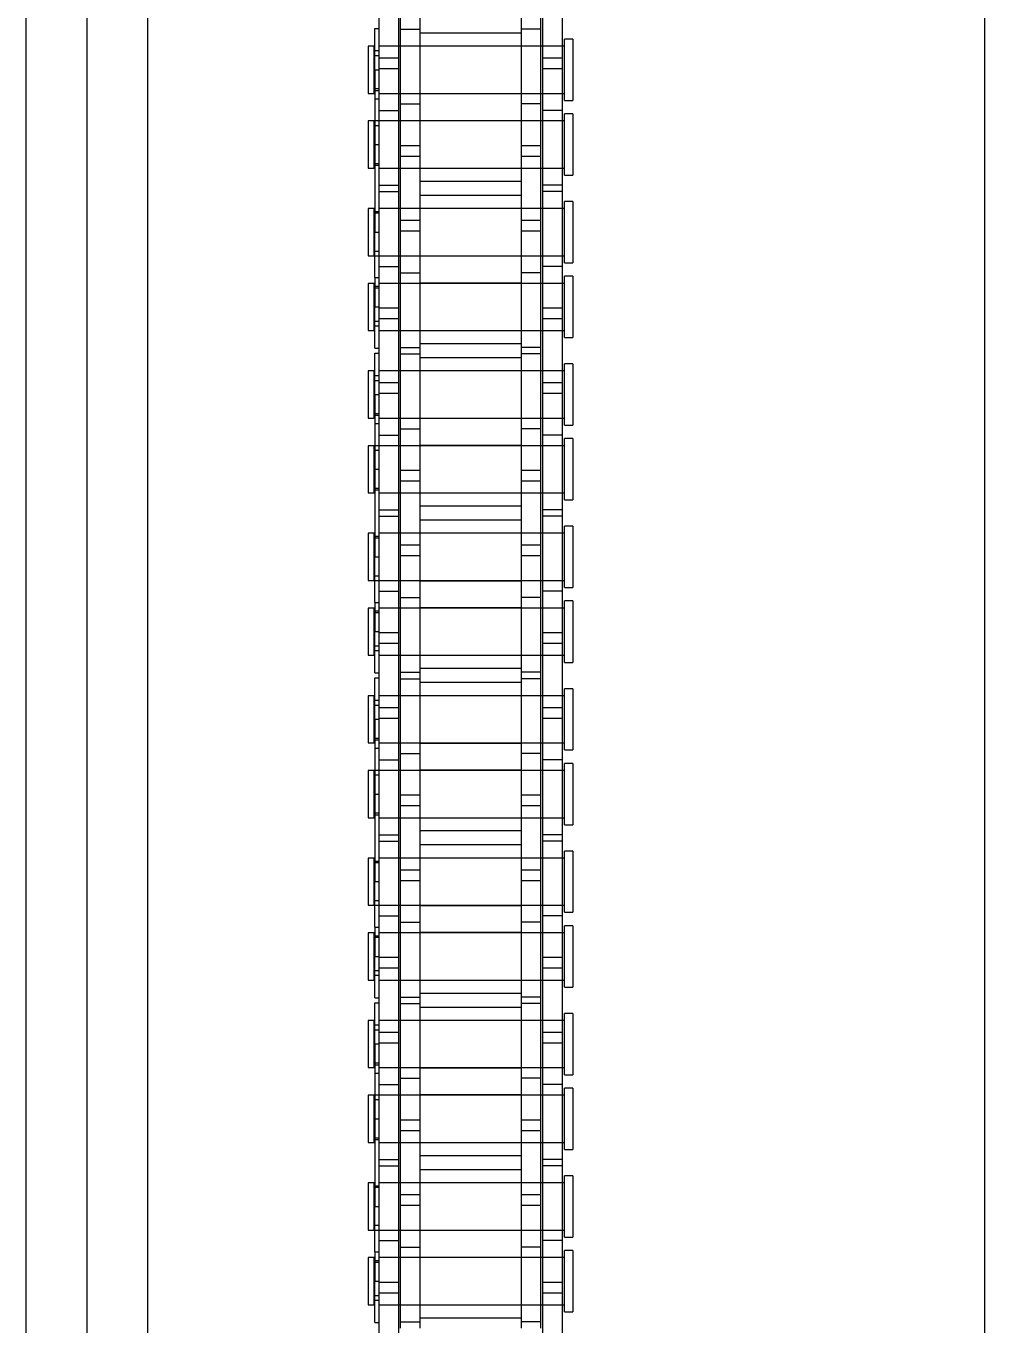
# Model space of a CAD drawing. Header units: metres. Extents: x 0 to 63075, y 0 to 44550.
# Drawn here: x 14100.6 to 14175.6, y 29600.7 to 29702.3 of the extents above; entities that cross this region are included whole.
import ezdxf

# ---------------------------------------------------------------- set-up
doc = ezdxf.new("R2010")
doc.units = ezdxf.units.M
doc.header["$LTSCALE"] = 75
doc.linetypes.add('HIDDEN2', pattern=[4.7625, 3.175, -1.5875])
for name, color, linetype in [('SDM', 7, 'Continuous'), ('SL4', 4, 'Continuous'), ('ST1', 7, 'HIDDEN2')]:
    doc.layers.add(name, color=color, linetype=linetype)

# ---------------------------------------------------------------- blocks, each defined once
blk = doc.blocks.new('A$Ca53c419a')
at = {"layer": 'SL4'}
for p, q in [((3664.71, 495.77), (2339.74, 495.77)), ((2339.74, 486.24), (3664.71, 486.24)), ((2339.74, 420.77), (3664.71, 420.77))]:
    blk.add_line(p, q, dxfattribs=at)
at = {"layer": 'ST1'}
for p, q in [((3664.71, 491), (2339.74, 491)), ((2339.74, 486.24), (3664.71, 486.24)), ((3200.3, 468.49), (3200.3, 468.16)), ((3200.3, 468.49), (3203.53, 468.49)), ((3205.37, 469), (3201.68, 469)), ((3201.68, 469), (3201.68, 468.53)), ((3201.68, 468.53), (3205.37, 468.53)), ((3202.05, 468.53), (3202.05, 468.16)), ((3202.42, 468.49), (3202.42, 468.16)), ((3203.53, 468.49), (3203.53, 468.16)), ((3205.82, 468.49), (3203.53, 468.49)), ((3205, 468.16), (3205, 468.53)), ((3205.15, 468.49), (3205.15, 468.16)), ((3205.37, 468.53), (3205.37, 469)), ((3205.82, 468.49), (3209.38, 468.49)), ((3205.82, 468.49), (3205.82, 468.16)), ((3211.22, 469), (3207.53, 469)), ((3207.53, 469), (3207.53, 468.53)), ((3207.53, 468.53), (3211.22, 468.53)), ((3207.53, 468.49), (3207.53, 466.64)), ((3207.9, 468.53), (3207.9, 468.16)), ((3209.38, 468.49), (3209.38, 468.16)), ((3222.08, 468.49), (3209.38, 468.49)), ((3210.85, 468.16), (3210.85, 468.53)), ((3210.99, 468.49), (3210.99, 468.16)), ((3211.22, 468.53), (3211.22, 469)), ((3218.07, 469), (3214.38, 469)), ((3214.38, 469), (3214.38, 468.53)), ((3214.38, 468.53), (3218.07, 468.53)), ((3214.61, 468.49), (3214.61, 468.16)), ((3214.75, 468.53), (3214.75, 468.16)), ((3216.23, 468.49), (3216.23, 468.16)), ((3217.7, 468.16), (3217.7, 468.53)), ((3218.07, 468.53), (3218.07, 469)), ((3218.07, 466.64), (3218.07, 468.49)), ((3219.78, 468.16), (3219.78, 468.49)), ((3223.92, 469), (3220.23, 469)), ((3220.23, 469), (3220.23, 468.53)), ((3220.23, 468.53), (3223.92, 468.53)), ((3220.46, 468.49), (3220.46, 468.16)), ((3220.6, 468.53), (3220.6, 468.16)), ((3222.08, 468.49), (3222.08, 468.16)), ((3222.08, 468.49), (3225.31, 468.49)), ((3223.18, 468.49), (3223.18, 468.16)), ((3223.55, 468.16), (3223.55, 468.53)), ((3223.92, 468.53), (3223.92, 469)), ((3225.31, 468.49), (3225.31, 468.16)), ((3225.7, 468.49), (3225.7, 468.16)), ((3225.7, 468.49), (3228.93, 468.49)), ((3230.77, 469), (3227.08, 469)), ((3227.08, 469), (3227.08, 468.53)), ((3227.08, 468.53), (3230.77, 468.53)), ((3227.45, 468.53), (3227.45, 468.16)), ((3227.82, 468.49), (3227.82, 468.16)), ((3228.93, 468.49), (3228.93, 468.16)), ((3231.22, 468.49), (3228.93, 468.49)), ((3230.4, 468.16), (3230.4, 468.53)), ((3230.55, 468.49), (3230.55, 468.16)), ((3230.77, 468.53), (3230.77, 469)), ((3231.22, 468.49), (3234.78, 468.49)), ((3231.22, 468.49), (3231.22, 468.16)), ((3236.62, 469), (3232.93, 469)), ((3232.93, 469), (3232.93, 468.53)), ((3232.93, 468.53), (3236.62, 468.53)), ((3232.93, 468.49), (3232.93, 466.64)), ((3233.3, 468.53), (3233.3, 468.16)), ((3234.78, 468.49), (3234.78, 468.16)), ((3247.48, 468.49), (3234.78, 468.49)), ((3236.25, 468.16), (3236.25, 468.53)), ((3236.39, 468.49), (3236.39, 468.16)), ((3236.62, 468.53), (3236.62, 469)), ((3243.47, 469), (3239.78, 469)), ((3239.78, 469), (3239.78, 468.53)), ((3239.78, 468.53), (3243.47, 468.53)), ((3240.01, 468.49), (3240.01, 468.16)), ((3240.15, 468.53), (3240.15, 468.16)), ((3241.63, 468.49), (3241.63, 468.16)), ((3243.1, 468.16), (3243.1, 468.53)), ((3243.47, 468.53), (3243.47, 469)), ((3243.47, 466.64), (3243.47, 468.49)), ((3245.18, 468.16), (3245.18, 468.49)), ((3249.32, 469), (3245.63, 469)), ((3245.63, 469), (3245.63, 468.53)), ((3245.63, 468.53), (3249.32, 468.53)), ((3245.86, 468.49), (3245.86, 468.16)), ((3246, 468.53), (3246, 468.16)), ((3247.48, 468.49), (3247.48, 468.16)), ((3247.48, 468.49), (3250.71, 468.49)), ((3248.58, 468.49), (3248.58, 468.16)), ((3248.95, 468.16), (3248.95, 468.53)), ((3249.32, 468.53), (3249.32, 469)), ((3250.71, 468.49), (3250.71, 468.16)), ((3251.1, 468.49), (3251.1, 468.16)), ((3251.1, 468.49), (3254.33, 468.49)), ((3256.17, 469), (3252.48, 469)), ((3252.48, 469), (3252.48, 468.53)), ((3252.48, 468.53), (3256.17, 468.53)), ((3252.85, 468.53), (3252.85, 468.16)), ((3253.22, 468.49), (3253.22, 468.16)), ((3254.33, 468.49), (3254.33, 468.16)), ((3256.62, 468.49), (3254.33, 468.49)), ((3255.8, 468.16), (3255.8, 468.53)), ((3255.95, 468.49), (3255.95, 468.16)), ((3256.17, 468.53), (3256.17, 469)), ((3256.62, 468.49), (3260.18, 468.49)), ((3256.62, 468.49), (3256.62, 468.16)), ((3262.02, 469), (3258.33, 469)), ((3258.33, 469), (3258.33, 468.53)), ((3258.33, 468.53), (3262.02, 468.53)), ((3258.33, 468.49), (3258.33, 466.64)), ((3258.7, 468.53), (3258.7, 468.16)), ((3260.18, 468.49), (3260.18, 468.16)), ((3272.88, 468.49), (3260.18, 468.49)), ((3261.65, 468.16), (3261.65, 468.53)), ((3261.79, 468.49), (3261.79, 468.16)), ((3262.02, 468.53), (3262.02, 469)), ((3268.87, 469), (3265.18, 469)), ((3265.18, 469), (3265.18, 468.53)), ((3265.18, 468.53), (3268.87, 468.53)), ((3265.41, 468.49), (3265.41, 468.16)), ((3265.55, 468.53), (3265.55, 468.16)), ((3267.03, 468.49), (3267.03, 468.16)), ((3268.5, 468.16), (3268.5, 468.53)), ((3268.87, 468.53), (3268.87, 469)), ((3268.87, 466.64), (3268.87, 468.49)), ((3270.58, 468.16), (3270.58, 468.49)), ((3274.72, 469), (3271.03, 469)), ((3271.03, 469), (3271.03, 468.53)), ((3271.03, 468.53), (3274.72, 468.53)), ((3271.26, 468.49), (3271.26, 468.16)), ((3271.4, 468.53), (3271.4, 468.16)), ((3272.88, 468.49), (3272.88, 468.16)), ((3272.88, 468.49), (3276.11, 468.49)), ((3273.98, 468.49), (3273.98, 468.16)), ((3274.35, 468.16), (3274.35, 468.53)), ((3274.72, 468.53), (3274.72, 469)), ((3276.11, 468.49), (3276.11, 468.16)), ((3276.5, 468.49), (3276.5, 468.16)), ((3276.5, 468.49), (3279.73, 468.49)), ((3281.57, 469), (3277.88, 469)), ((3277.88, 469), (3277.88, 468.53)), ((3277.88, 468.53), (3281.57, 468.53)), ((3278.25, 468.53), (3278.25, 468.16)), ((3278.62, 468.49), (3278.62, 468.16)), ((3279.73, 468.49), (3279.73, 468.16)), ((3282.02, 468.49), (3279.73, 468.49)), ((3281.2, 468.16), (3281.2, 468.53)), ((3281.35, 468.49), (3281.35, 468.16)), ((3281.57, 468.53), (3281.57, 469)), ((3282.02, 468.49), (3285.58, 468.49)), ((3282.02, 468.49), (3282.02, 468.16)), ((3287.42, 469), (3283.73, 469)), ((3283.73, 469), (3283.73, 468.53)), ((3283.73, 468.53), (3287.42, 468.53)), ((3283.73, 468.49), (3283.73, 466.64)), ((3284.1, 468.53), (3284.1, 468.16)), ((3285.58, 468.49), (3285.58, 468.16)), ((3298.28, 468.49), (3285.58, 468.49)), ((3287.05, 468.16), (3287.05, 468.53)), ((3287.19, 468.49), (3287.19, 468.16)), ((3287.42, 468.53), (3287.42, 469)), ((3294.27, 469), (3290.58, 469)), ((3290.58, 469), (3290.58, 468.53)), ((3290.58, 468.53), (3294.27, 468.53)), ((3290.81, 468.49), (3290.81, 468.16)), ((3290.95, 468.53), (3290.95, 468.16)), ((3292.43, 468.49), (3292.43, 468.16)), ((3293.9, 468.16), (3293.9, 468.53)), ((3294.27, 468.53), (3294.27, 469)), ((3294.27, 466.64), (3294.27, 468.49)), ((3295.98, 468.16), (3295.98, 468.49)), ((3300.12, 469), (3296.43, 469)), ((3296.43, 469), (3296.43, 468.53)), ((3296.43, 468.53), (3300.12, 468.53)), ((3296.66, 468.49), (3296.66, 468.16)), ((3296.8, 468.53), (3296.8, 468.16)), ((3298.28, 468.49), (3298.28, 468.16)), ((3298.28, 468.49), (3301.51, 468.49)), ((3299.38, 468.49), (3299.38, 468.16)), ((3299.75, 468.16), (3299.75, 468.53)), ((3300.12, 468.53), (3300.12, 469)), ((3301.51, 468.49), (3301.51, 468.16)), ((3202.6, 468.16), (3193.5, 468.16)), ((3201.68, 468.16), (3201.68, 466.64)), ((3201.68, 468.16), (3201.68, 453.66)), ((3203.46, 468.16), (3202.6, 468.16)), ((3202.6, 466.64), (3202.6, 468.16)), ((3212.55, 468.16), (3203.46, 468.16)), ((3203.46, 468.16), (3203.46, 466.64)), ((3205.37, 466.64), (3205.37, 468.16)), ((3205.37, 453.66), (3205.37, 468.16)), ((3206.7, 468.16), (3206.7, 466.64)), ((3207.53, 468.16), (3207.53, 453.66)), ((3211.22, 466.64), (3211.22, 468.16)), ((3211.22, 453.66), (3211.22, 468.16)), ((3212.55, 468.16), (3212.55, 466.64)), ((3218.9, 468.16), (3212.55, 468.16)), ((3213.05, 468.16), (3213.05, 466.64)), ((3214.38, 468.16), (3214.38, 466.64)), ((3214.38, 468.16), (3214.38, 453.66)), ((3218.07, 453.66), (3218.07, 468.16)), ((3218.9, 468.16), (3218.9, 466.64)), ((3228, 468.16), (3218.9, 468.16)), ((3220.23, 468.16), (3220.23, 466.64)), ((3220.23, 468.16), (3220.23, 453.66)), ((3222.15, 466.64), (3222.15, 468.16)), ((3223.01, 468.16), (3223.01, 466.64)), ((3223.92, 466.64), (3223.92, 468.16)), ((3223.92, 453.66), (3223.92, 468.16)), ((3227.08, 468.16), (3227.08, 466.64)), ((3227.08, 468.16), (3227.08, 453.66)), ((3228.86, 468.16), (3228, 468.16)), ((3228, 466.64), (3228, 468.16)), ((3237.95, 468.16), (3228.86, 468.16)), ((3228.86, 468.16), (3228.86, 466.64)), ((3230.77, 466.64), (3230.77, 468.16)), ((3230.77, 453.66), (3230.77, 468.16)), ((3232.1, 468.16), (3232.1, 466.64)), ((3232.93, 468.16), (3232.93, 453.66)), ((3236.62, 466.64), (3236.62, 468.16)), ((3236.62, 453.66), (3236.62, 468.16)), ((3237.95, 468.16), (3237.95, 466.64)), ((3244.3, 468.16), (3237.95, 468.16)), ((3238.45, 468.16), (3238.45, 466.64)), ((3239.78, 468.16), (3239.78, 466.64)), ((3239.78, 468.16), (3239.78, 453.66)), ((3243.47, 453.66), (3243.47, 468.16)), ((3244.3, 468.16), (3244.3, 466.64)), ((3253.4, 468.16), (3244.3, 468.16)), ((3245.63, 468.16), (3245.63, 466.64)), ((3245.63, 468.16), (3245.63, 453.66)), ((3247.55, 466.64), (3247.55, 468.16)), ((3248.41, 468.16), (3248.41, 466.64)), ((3249.32, 466.64), (3249.32, 468.16)), ((3249.32, 453.66), (3249.32, 468.16)), ((3252.48, 468.16), (3252.48, 466.64)), ((3252.48, 468.16), (3252.48, 453.66)), ((3254.26, 468.16), (3253.4, 468.16)), ((3253.4, 466.64), (3253.4, 468.16)), ((3263.35, 468.16), (3254.26, 468.16)), ((3254.26, 468.16), (3254.26, 466.64)), ((3256.17, 466.64), (3256.17, 468.16)), ((3256.17, 453.66), (3256.17, 468.16)), ((3257.5, 468.16), (3257.5, 466.64)), ((3258.33, 468.16), (3258.33, 453.66)), ((3262.02, 466.64), (3262.02, 468.16)), ((3262.02, 453.66), (3262.02, 468.16)), ((3263.35, 468.16), (3263.35, 466.64)), ((3269.7, 468.16), (3263.35, 468.16)), ((3263.85, 468.16), (3263.85, 466.64)), ((3265.18, 468.16), (3265.18, 466.64)), ((3265.18, 468.16), (3265.18, 453.66)), ((3268.87, 453.66), (3268.87, 468.16)), ((3269.7, 468.16), (3269.7, 466.64)), ((3278.8, 468.16), (3269.7, 468.16)), ((3271.03, 468.16), (3271.03, 466.64)), ((3271.03, 468.16), (3271.03, 453.66)), ((3272.95, 466.64), (3272.95, 468.16)), ((3273.81, 468.16), (3273.81, 466.64)), ((3274.72, 466.64), (3274.72, 468.16)), ((3274.72, 453.66), (3274.72, 468.16)), ((3277.88, 468.16), (3277.88, 466.64)), ((3277.88, 468.16), (3277.88, 453.66)), ((3279.66, 468.16), (3278.8, 468.16)), ((3278.8, 466.64), (3278.8, 468.16)), ((3288.75, 468.16), (3279.66, 468.16)), ((3279.66, 468.16), (3279.66, 466.64)), ((3281.57, 466.64), (3281.57, 468.16)), ((3281.57, 453.66), (3281.57, 468.16)), ((3282.9, 468.16), (3282.9, 466.64)), ((3283.73, 468.16), (3283.73, 453.66)), ((3287.42, 466.64), (3287.42, 468.16)), ((3287.42, 453.66), (3287.42, 468.16)), ((3288.75, 468.16), (3288.75, 466.64)), ((3295.1, 468.16), (3288.75, 468.16)), ((3289.25, 468.16), (3289.25, 466.64)), ((3290.58, 468.16), (3290.58, 466.64)), ((3290.58, 468.16), (3290.58, 453.66)), ((3294.27, 453.66), (3294.27, 468.16)), ((3295.1, 468.16), (3295.1, 466.64)), ((3304.2, 468.16), (3295.1, 468.16)), ((3296.43, 468.16), (3296.43, 466.64)), ((3296.43, 468.16), (3296.43, 453.66)), ((3298.35, 466.64), (3298.35, 468.16)), ((3299.21, 468.16), (3299.21, 466.64)), ((3300.12, 466.64), (3300.12, 468.16)), ((3300.12, 453.66), (3300.12, 468.16)), ((3202.6, 466.64), (3193.5, 466.64)), ((3206.2, 466.49), (3199.85, 466.49)), ((3200.35, 466.49), (3200.35, 464.97)), ((3201.68, 466.49), (3201.68, 464.97)), ((3203.46, 466.64), (3202.6, 466.64)), ((3212.55, 466.64), (3203.46, 466.64)), ((3205.37, 464.97), (3205.37, 466.49)), ((3206.2, 466.49), (3206.2, 464.97)), ((3215.3, 466.49), (3206.2, 466.49)), ((3207.53, 466.49), (3207.53, 464.97)), ((3209.45, 464.97), (3209.45, 466.49)), ((3210.31, 466.49), (3210.31, 464.97)), ((3211.22, 464.97), (3211.22, 466.49)), ((3218.9, 466.64), (3212.55, 466.64)), ((3214.38, 466.49), (3214.38, 464.97)), ((3216.16, 466.49), (3215.3, 466.49)), ((3215.3, 464.97), (3215.3, 466.49)), ((3225.25, 466.49), (3216.16, 466.49)), ((3216.16, 466.49), (3216.16, 464.97)), ((3218.07, 464.97), (3218.07, 466.49)), ((3228, 466.64), (3218.9, 466.64)), ((3219.4, 466.49), (3219.4, 464.97)), ((3220.23, 466.49), (3220.23, 464.97)), ((3223.92, 464.97), (3223.92, 466.49)), ((3225.25, 466.49), (3225.25, 464.97)), ((3231.6, 466.49), (3225.25, 466.49)), ((3225.75, 466.49), (3225.75, 464.97)), ((3227.08, 466.49), (3227.08, 464.97)), ((3228.86, 466.64), (3228, 466.64)), ((3237.95, 466.64), (3228.86, 466.64)), ((3230.77, 464.97), (3230.77, 466.49)), ((3231.6, 466.49), (3231.6, 464.97)), ((3240.7, 466.49), (3231.6, 466.49)), ((3232.93, 466.49), (3232.93, 464.97)), ((3234.85, 464.97), (3234.85, 466.49)), ((3235.71, 466.49), (3235.71, 464.97)), ((3236.62, 464.97), (3236.62, 466.49)), ((3244.3, 466.64), (3237.95, 466.64)), ((3239.78, 466.49), (3239.78, 464.97)), ((3241.56, 466.49), (3240.7, 466.49)), ((3240.7, 464.97), (3240.7, 466.49)), ((3250.65, 466.49), (3241.56, 466.49)), ((3241.56, 466.49), (3241.56, 464.97)), ((3243.47, 464.97), (3243.47, 466.49)), ((3253.4, 466.64), (3244.3, 466.64)), ((3244.8, 466.49), (3244.8, 464.97)), ((3245.63, 466.49), (3245.63, 464.97)), ((3249.32, 464.97), (3249.32, 466.49)), ((3250.65, 466.49), (3250.65, 464.97)), ((3257, 466.49), (3250.65, 466.49)), ((3251.15, 466.49), (3251.15, 464.97)), ((3252.48, 466.49), (3252.48, 464.97)), ((3254.26, 466.64), (3253.4, 466.64)), ((3263.35, 466.64), (3254.26, 466.64)), ((3256.17, 464.97), (3256.17, 466.49)), ((3257, 466.49), (3257, 464.97)), ((3266.1, 466.49), (3257, 466.49)), ((3258.33, 466.49), (3258.33, 464.97)), ((3260.25, 464.97), (3260.25, 466.49)), ((3261.11, 466.49), (3261.11, 464.97)), ((3262.02, 464.97), (3262.02, 466.49)), ((3269.7, 466.64), (3263.35, 466.64)), ((3265.18, 466.49), (3265.18, 464.97)), ((3266.96, 466.49), (3266.1, 466.49)), ((3266.1, 464.97), (3266.1, 466.49)), ((3276.05, 466.49), (3266.96, 466.49)), ((3266.96, 466.49), (3266.96, 464.97)), ((3268.87, 464.97), (3268.87, 466.49)), ((3278.8, 466.64), (3269.7, 466.64)), ((3270.2, 466.49), (3270.2, 464.97)), ((3271.03, 466.49), (3271.03, 464.97)), ((3274.72, 464.97), (3274.72, 466.49)), ((3276.05, 466.49), (3276.05, 464.97)), ((3282.4, 466.49), (3276.05, 466.49)), ((3276.55, 466.49), (3276.55, 464.97)), ((3277.88, 466.49), (3277.88, 464.97)), ((3279.66, 466.64), (3278.8, 466.64)), ((3288.75, 466.64), (3279.66, 466.64)), ((3281.57, 464.97), (3281.57, 466.49)), ((3282.4, 466.49), (3282.4, 464.97)), ((3291.5, 466.49), (3282.4, 466.49)), ((3283.73, 466.49), (3283.73, 464.97)), ((3285.65, 464.97), (3285.65, 466.49)), ((3286.51, 466.49), (3286.51, 464.97)), ((3287.42, 464.97), (3287.42, 466.49)), ((3295.1, 466.64), (3288.75, 466.64)), ((3290.58, 466.49), (3290.58, 464.97)), ((3292.36, 466.49), (3291.5, 466.49)), ((3291.5, 464.97), (3291.5, 466.49)), ((3301.45, 466.49), (3292.36, 466.49)), ((3292.36, 466.49), (3292.36, 464.97)), ((3294.27, 464.97), (3294.27, 466.49)), ((3304.2, 466.64), (3295.1, 466.64)), ((3295.6, 466.49), (3295.6, 464.97)), ((3296.43, 466.49), (3296.43, 464.97)), ((3300.12, 464.97), (3300.12, 466.49)), ((3301.45, 466.49), (3301.45, 464.97)), ((3307.8, 466.49), (3301.45, 466.49)), ((3206.2, 464.97), (3199.85, 464.97)), ((3200.64, 457.04), (3200.64, 464.97)), ((3201.68, 464.97), (3201.68, 457.04)), ((3205.37, 457.04), (3205.37, 464.97)), ((3205.42, 464.97), (3205.42, 457.04)), ((3215.3, 464.97), (3206.2, 464.97)), ((3207.49, 457.04), (3207.49, 464.97)), ((3207.53, 464.97), (3207.53, 457.04)), ((3211.22, 457.04), (3211.22, 464.97)), ((3212.27, 464.97), (3212.27, 457.04)), ((3213.34, 457.04), (3213.34, 464.97)), ((3214.38, 464.97), (3214.38, 457.04)), ((3216.16, 464.97), (3215.3, 464.97)), ((3225.25, 464.97), (3216.16, 464.97)), ((3218.07, 457.04), (3218.07, 464.97)), ((3218.12, 464.97), (3218.12, 457.04)), ((3220.19, 457.04), (3220.19, 464.97)), ((3220.23, 464.97), (3220.23, 457.04)), ((3223.92, 457.04), (3223.92, 464.97)), ((3224.97, 464.97), (3224.97, 457.04)), ((3231.6, 464.97), (3225.25, 464.97)), ((3226.04, 457.04), (3226.04, 464.97)), ((3227.08, 464.97), (3227.08, 457.04)), ((3230.77, 457.04), (3230.77, 464.97)), ((3230.82, 464.97), (3230.82, 457.04)), ((3240.7, 464.97), (3231.6, 464.97)), ((3232.89, 457.04), (3232.89, 464.97)), ((3232.93, 464.97), (3232.93, 457.04)), ((3236.62, 457.04), (3236.62, 464.97)), ((3237.67, 464.97), (3237.67, 457.04)), ((3238.74, 457.04), (3238.74, 464.97)), ((3239.78, 464.97), (3239.78, 457.04)), ((3241.56, 464.97), (3240.7, 464.97)), ((3250.65, 464.97), (3241.56, 464.97)), ((3243.47, 457.04), (3243.47, 464.97)), ((3243.52, 464.97), (3243.52, 457.04)), ((3245.59, 457.04), (3245.59, 464.97)), ((3245.63, 464.97), (3245.63, 457.04)), ((3249.32, 457.04), (3249.32, 464.97)), ((3250.37, 464.97), (3250.37, 457.04)), ((3257, 464.97), (3250.65, 464.97)), ((3251.44, 457.04), (3251.44, 464.97)), ((3252.48, 464.97), (3252.48, 457.04)), ((3256.17, 457.04), (3256.17, 464.97)), ((3256.22, 464.97), (3256.22, 457.04)), ((3266.1, 464.97), (3257, 464.97)), ((3258.29, 457.04), (3258.29, 464.97)), ((3258.33, 464.97), (3258.33, 457.04)), ((3262.02, 457.04), (3262.02, 464.97)), ((3263.07, 464.97), (3263.07, 457.04)), ((3264.14, 457.04), (3264.14, 464.97)), ((3265.18, 464.97), (3265.18, 457.04)), ((3266.96, 464.97), (3266.1, 464.97)), ((3276.05, 464.97), (3266.96, 464.97)), ((3268.87, 457.04), (3268.87, 464.97)), ((3268.92, 464.97), (3268.92, 457.04)), ((3270.99, 457.04), (3270.99, 464.97)), ((3271.03, 464.97), (3271.03, 457.04)), ((3274.72, 457.04), (3274.72, 464.97)), ((3275.77, 464.97), (3275.77, 457.04)), ((3282.4, 464.97), (3276.05, 464.97)), ((3276.84, 457.04), (3276.84, 464.97)), ((3277.88, 464.97), (3277.88, 457.04)), ((3281.57, 457.04), (3281.57, 464.97)), ((3281.62, 464.97), (3281.62, 457.04)), ((3291.5, 464.97), (3282.4, 464.97)), ((3283.69, 457.04), (3283.69, 464.97)), ((3283.73, 464.97), (3283.73, 457.04)), ((3287.42, 457.04), (3287.42, 464.97)), ((3288.47, 464.97), (3288.47, 457.04)), ((3289.54, 457.04), (3289.54, 464.97)), ((3290.58, 464.97), (3290.58, 457.04)), ((3292.36, 464.97), (3291.5, 464.97)), ((3301.45, 464.97), (3292.36, 464.97)), ((3294.27, 457.04), (3294.27, 464.97)), ((3294.32, 464.97), (3294.32, 457.04)), ((3296.39, 457.04), (3296.39, 464.97)), ((3296.43, 464.97), (3296.43, 457.04)), ((3300.12, 457.04), (3300.12, 464.97)), ((3301.17, 464.97), (3301.17, 457.04)), ((3307.8, 464.97), (3301.45, 464.97)), ((3206.2, 457.04), (3199.85, 457.04)), ((3200.35, 455.52), (3200.35, 457.04)), ((3201.68, 457.04), (3201.68, 455.52)), ((3205.37, 455.52), (3205.37, 457.04)), ((3206.2, 455.52), (3206.2, 457.04)), ((3215.3, 457.04), (3206.2, 457.04)), ((3207.53, 457.04), (3207.53, 455.52)), ((3209.45, 455.52), (3209.45, 457.04)), ((3210.31, 457.04), (3210.31, 455.52)), ((3211.22, 455.52), (3211.22, 457.04)), ((3214.38, 457.04), (3214.38, 455.52)), ((3216.16, 457.04), (3215.3, 457.04)), ((3215.3, 455.52), (3215.3, 457.04)), ((3225.25, 457.04), (3216.16, 457.04)), ((3216.16, 457.04), (3216.16, 455.52)), ((3218.07, 455.52), (3218.07, 457.04)), ((3219.4, 455.52), (3219.4, 457.04)), ((3220.23, 457.04), (3220.23, 455.52)), ((3223.92, 455.52), (3223.92, 457.04)), ((3225.25, 455.52), (3225.25, 457.04)), ((3231.6, 457.04), (3225.25, 457.04)), ((3225.75, 455.52), (3225.75, 457.04)), ((3227.08, 457.04), (3227.08, 455.52)), ((3230.77, 455.52), (3230.77, 457.04)), ((3231.6, 455.52), (3231.6, 457.04)), ((3240.7, 457.04), (3231.6, 457.04)), ((3232.93, 457.04), (3232.93, 455.52)), ((3234.85, 455.52), (3234.85, 457.04)), ((3235.71, 457.04), (3235.71, 455.52)), ((3236.62, 455.52), (3236.62, 457.04)), ((3239.78, 457.04), (3239.78, 455.52)), ((3241.56, 457.04), (3240.7, 457.04)), ((3240.7, 455.52), (3240.7, 457.04)), ((3250.65, 457.04), (3241.56, 457.04)), ((3241.56, 457.04), (3241.56, 455.52)), ((3243.47, 455.52), (3243.47, 457.04)), ((3244.8, 455.52), (3244.8, 457.04)), ((3245.63, 457.04), (3245.63, 455.52)), ((3249.32, 455.52), (3249.32, 457.04)), ((3250.65, 455.52), (3250.65, 457.04)), ((3257, 457.04), (3250.65, 457.04)), ((3251.15, 455.52), (3251.15, 457.04)), ((3252.48, 457.04), (3252.48, 455.52)), ((3256.17, 455.52), (3256.17, 457.04)), ((3257, 455.52), (3257, 457.04)), ((3266.1, 457.04), (3257, 457.04)), ((3258.33, 457.04), (3258.33, 455.52)), ((3260.25, 455.52), (3260.25, 457.04)), ((3261.11, 457.04), (3261.11, 455.52)), ((3262.02, 455.52), (3262.02, 457.04)), ((3265.18, 457.04), (3265.18, 455.52)), ((3266.96, 457.04), (3266.1, 457.04)), ((3266.1, 455.52), (3266.1, 457.04)), ((3276.05, 457.04), (3266.96, 457.04)), ((3266.96, 457.04), (3266.96, 455.52)), ((3268.87, 455.52), (3268.87, 457.04)), ((3270.2, 455.52), (3270.2, 457.04)), ((3271.03, 457.04), (3271.03, 455.52)), ((3274.72, 455.52), (3274.72, 457.04)), ((3276.05, 455.52), (3276.05, 457.04)), ((3282.4, 457.04), (3276.05, 457.04)), ((3276.55, 455.52), (3276.55, 457.04)), ((3277.88, 457.04), (3277.88, 455.52)), ((3281.57, 455.52), (3281.57, 457.04)), ((3282.4, 455.52), (3282.4, 457.04)), ((3291.5, 457.04), (3282.4, 457.04)), ((3283.73, 457.04), (3283.73, 455.52)), ((3285.65, 455.52), (3285.65, 457.04)), ((3286.51, 457.04), (3286.51, 455.52)), ((3287.42, 455.52), (3287.42, 457.04)), ((3290.58, 457.04), (3290.58, 455.52)), ((3292.36, 457.04), (3291.5, 457.04)), ((3291.5, 455.52), (3291.5, 457.04)), ((3301.45, 457.04), (3292.36, 457.04)), ((3292.36, 457.04), (3292.36, 455.52)), ((3294.27, 455.52), (3294.27, 457.04)), ((3295.6, 455.52), (3295.6, 457.04)), ((3296.43, 457.04), (3296.43, 455.52)), ((3300.12, 455.52), (3300.12, 457.04)), ((3301.45, 455.52), (3301.45, 457.04)), ((3307.8, 457.04), (3301.45, 457.04)), ((3202.6, 455.36), (3193.5, 455.36)), ((3206.2, 455.52), (3199.85, 455.52)), ((3201.68, 455.36), (3201.68, 453.84)), ((3203.46, 455.36), (3202.6, 455.36)), ((3202.6, 453.84), (3202.6, 455.36)), ((3212.55, 455.36), (3203.46, 455.36)), ((3203.46, 455.36), (3203.46, 453.84)), ((3205.37, 453.84), (3205.37, 455.36)), ((3215.3, 455.52), (3206.2, 455.52)), ((3206.7, 453.84), (3206.7, 455.36)), ((3207.53, 455.36), (3207.53, 453.84)), ((3211.22, 453.84), (3211.22, 455.36)), ((3212.55, 453.84), (3212.55, 455.36)), ((3218.9, 455.36), (3212.55, 455.36)), ((3213.05, 453.84), (3213.05, 455.36)), ((3214.38, 455.36), (3214.38, 453.84)), ((3216.16, 455.52), (3215.3, 455.52)), ((3225.25, 455.52), (3216.16, 455.52)), ((3218.07, 453.84), (3218.07, 455.36)), ((3218.9, 453.84), (3218.9, 455.36)), ((3228, 455.36), (3218.9, 455.36)), ((3220.23, 455.36), (3220.23, 453.84)), ((3222.15, 453.84), (3222.15, 455.36)), ((3223.01, 455.36), (3223.01, 453.84)), ((3223.92, 453.84), (3223.92, 455.36)), ((3231.6, 455.52), (3225.25, 455.52)), ((3227.08, 455.36), (3227.08, 453.84)), ((3228.86, 455.36), (3228, 455.36)), ((3228, 453.84), (3228, 455.36)), ((3237.95, 455.36), (3228.86, 455.36)), ((3228.86, 455.36), (3228.86, 453.84)), ((3230.77, 453.84), (3230.77, 455.36)), ((3240.7, 455.52), (3231.6, 455.52)), ((3232.1, 453.84), (3232.1, 455.36)), ((3232.93, 455.36), (3232.93, 453.84)), ((3236.62, 453.84), (3236.62, 455.36)), ((3237.95, 453.84), (3237.95, 455.36)), ((3244.3, 455.36), (3237.95, 455.36)), ((3238.45, 453.84), (3238.45, 455.36)), ((3239.78, 455.36), (3239.78, 453.84)), ((3241.56, 455.52), (3240.7, 455.52)), ((3250.65, 455.52), (3241.56, 455.52)), ((3243.47, 453.84), (3243.47, 455.36)), ((3244.3, 453.84), (3244.3, 455.36)), ((3253.4, 455.36), (3244.3, 455.36)), ((3245.63, 455.36), (3245.63, 453.84)), ((3247.55, 453.84), (3247.55, 455.36)), ((3248.41, 455.36), (3248.41, 453.84)), ((3249.32, 453.84), (3249.32, 455.36)), ((3257, 455.52), (3250.65, 455.52)), ((3252.48, 455.36), (3252.48, 453.84)), ((3254.26, 455.36), (3253.4, 455.36)), ((3253.4, 453.84), (3253.4, 455.36)), ((3263.35, 455.36), (3254.26, 455.36)), ((3254.26, 455.36), (3254.26, 453.84)), ((3256.17, 453.84), (3256.17, 455.36)), ((3266.1, 455.52), (3257, 455.52)), ((3257.5, 453.84), (3257.5, 455.36)), ((3258.33, 455.36), (3258.33, 453.84)), ((3262.02, 453.84), (3262.02, 455.36)), ((3263.35, 453.84), (3263.35, 455.36)), ((3269.7, 455.36), (3263.35, 455.36)), ((3263.85, 453.84), (3263.85, 455.36)), ((3265.18, 455.36), (3265.18, 453.84)), ((3266.96, 455.52), (3266.1, 455.52)), ((3276.05, 455.52), (3266.96, 455.52)), ((3268.87, 453.84), (3268.87, 455.36)), ((3269.7, 453.84), (3269.7, 455.36)), ((3278.8, 455.36), (3269.7, 455.36)), ((3271.03, 455.36), (3271.03, 453.84)), ((3272.95, 453.84), (3272.95, 455.36)), ((3273.81, 455.36), (3273.81, 453.84)), ((3274.72, 453.84), (3274.72, 455.36)), ((3282.4, 455.52), (3276.05, 455.52)), ((3277.88, 455.36), (3277.88, 453.84)), ((3279.66, 455.36), (3278.8, 455.36)), ((3278.8, 453.84), (3278.8, 455.36)), ((3288.75, 455.36), (3279.66, 455.36)), ((3279.66, 455.36), (3279.66, 453.84)), ((3281.57, 453.84), (3281.57, 455.36)), ((3291.5, 455.52), (3282.4, 455.52)), ((3282.9, 453.84), (3282.9, 455.36)), ((3283.73, 455.36), (3283.73, 453.84)), ((3287.42, 453.84), (3287.42, 455.36)), ((3288.75, 453.84), (3288.75, 455.36)), ((3295.1, 455.36), (3288.75, 455.36)), ((3289.25, 453.84), (3289.25, 455.36)), ((3290.58, 455.36), (3290.58, 453.84)), ((3292.36, 455.52), (3291.5, 455.52)), ((3301.45, 455.52), (3292.36, 455.52)), ((3294.27, 453.84), (3294.27, 455.36)), ((3295.1, 453.84), (3295.1, 455.36)), ((3304.2, 455.36), (3295.1, 455.36)), ((3296.43, 455.36), (3296.43, 453.84)), ((3298.35, 453.84), (3298.35, 455.36)), ((3299.21, 455.36), (3299.21, 453.84)), ((3300.12, 453.84), (3300.12, 455.36)), ((3307.8, 455.52), (3301.45, 455.52)), ((3202.6, 453.84), (3193.5, 453.84)), ((3201.13, 453.66), (3205.93, 453.66)), ((3201.13, 453.66), (3201.13, 453)), ((3203.46, 453.84), (3202.6, 453.84)), ((3212.55, 453.84), (3203.46, 453.84)), ((3205.93, 453), (3205.93, 453.66)), ((3206.98, 453.66), (3211.77, 453.66)), ((3206.98, 453.66), (3206.98, 453)), ((3211.77, 453), (3211.77, 453.66)), ((3218.9, 453.84), (3212.55, 453.84)), ((3213.83, 453.66), (3218.63, 453.66)), ((3213.83, 453.66), (3213.83, 453)), ((3218.63, 453), (3218.63, 453.66)), ((3228, 453.84), (3218.9, 453.84)), ((3219.68, 453.66), (3224.47, 453.66)), ((3219.68, 453.66), (3219.68, 453)), ((3224.47, 453), (3224.47, 453.66)), ((3226.53, 453.66), (3231.33, 453.66)), ((3226.53, 453.66), (3226.53, 453)), ((3228.86, 453.84), (3228, 453.84)), ((3237.95, 453.84), (3228.86, 453.84)), ((3231.33, 453), (3231.33, 453.66)), ((3232.38, 453.66), (3237.17, 453.66)), ((3232.38, 453.66), (3232.38, 453)), ((3237.17, 453), (3237.17, 453.66)), ((3244.3, 453.84), (3237.95, 453.84)), ((3239.23, 453.66), (3244.03, 453.66)), ((3239.23, 453.66), (3239.23, 453)), ((3244.03, 453), (3244.03, 453.66)), ((3253.4, 453.84), (3244.3, 453.84)), ((3245.08, 453.66), (3249.87, 453.66)), ((3245.08, 453.66), (3245.08, 453)), ((3249.87, 453), (3249.87, 453.66)), ((3251.93, 453.66), (3256.73, 453.66)), ((3251.93, 453.66), (3251.93, 453)), ((3254.26, 453.84), (3253.4, 453.84)), ((3263.35, 453.84), (3254.26, 453.84)), ((3256.73, 453), (3256.73, 453.66)), ((3257.78, 453.66), (3262.57, 453.66)), ((3257.78, 453.66), (3257.78, 453)), ((3262.57, 453), (3262.57, 453.66)), ((3269.7, 453.84), (3263.35, 453.84)), ((3264.63, 453.66), (3269.43, 453.66)), ((3264.63, 453.66), (3264.63, 453)), ((3269.43, 453), (3269.43, 453.66)), ((3278.8, 453.84), (3269.7, 453.84)), ((3270.48, 453.66), (3275.27, 453.66)), ((3270.48, 453.66), (3270.48, 453)), ((3275.27, 453), (3275.27, 453.66)), ((3277.33, 453.66), (3282.13, 453.66)), ((3277.33, 453.66), (3277.33, 453)), ((3279.66, 453.84), (3278.8, 453.84)), ((3288.75, 453.84), (3279.66, 453.84)), ((3282.13, 453), (3282.13, 453.66)), ((3283.18, 453.66), (3287.97, 453.66)), ((3283.18, 453.66), (3283.18, 453)), ((3287.97, 453), (3287.97, 453.66)), ((3295.1, 453.84), (3288.75, 453.84)), ((3290.03, 453.66), (3294.83, 453.66)), ((3290.03, 453.66), (3290.03, 453)), ((3294.83, 453), (3294.83, 453.66)), ((3304.2, 453.84), (3295.1, 453.84)), ((3295.88, 453.66), (3300.67, 453.66)), ((3295.88, 453.66), (3295.88, 453)), ((3300.67, 453), (3300.67, 453.66)), ((3205.93, 453), (3201.13, 453)), ((3211.77, 453), (3206.98, 453)), ((3218.63, 453), (3213.83, 453)), ((3224.47, 453), (3219.68, 453)), ((3231.33, 453), (3226.53, 453)), ((3237.17, 453), (3232.38, 453)), ((3244.03, 453), (3239.23, 453)), ((3249.87, 453), (3245.08, 453)), ((3256.73, 453), (3251.93, 453)), ((3262.57, 453), (3257.78, 453)), ((3269.43, 453), (3264.63, 453)), ((3275.27, 453), (3270.48, 453)), ((3282.13, 453), (3277.33, 453)), ((3287.97, 453), (3283.18, 453)), ((3294.83, 453), (3290.03, 453)), ((3300.67, 453), (3295.88, 453))]:
    blk.add_line(p, q, dxfattribs=at)

msp = doc.modelspace()

# ---------------------------------------------------------------- block references
at = {"layer": 'SDM', "rotation": 90}
msp.add_blockref('A$Ca53c419a', (14596.36, 26400.6), dxfattribs=at)

doc.saveas('drawing.dxf')
